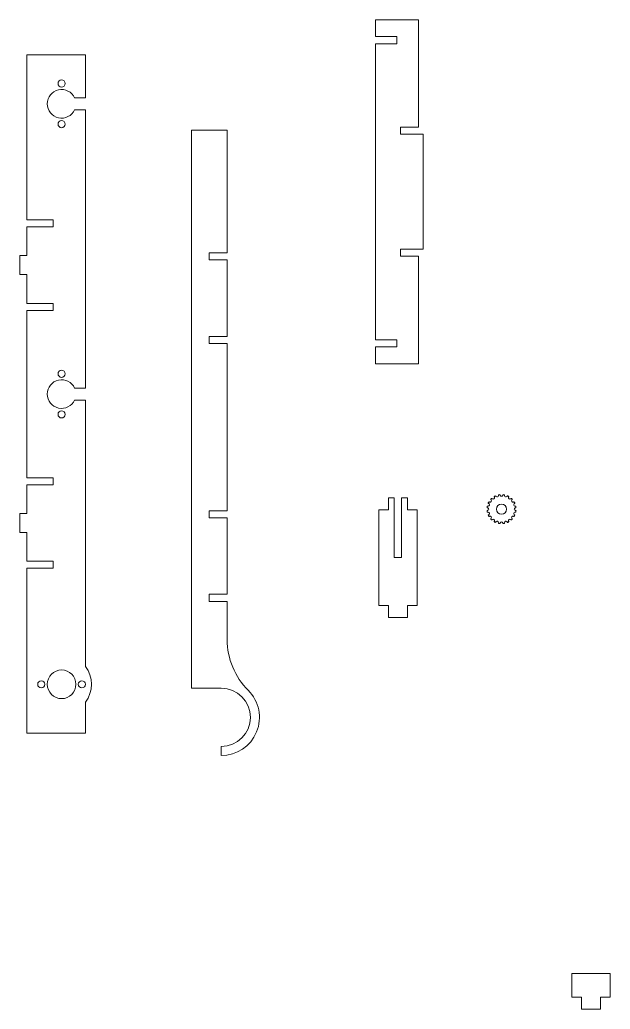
# Model space of a CAD drawing. Header units: millimetres. Extents: x -235 to 641, y 0 to 414.
# Drawn here: x -235.2 to 12, y 0 to 414.2 of the extents above; entities that cross this region are included whole.
import ezdxf

# ---------------------------------------------------------------- set-up
doc = ezdxf.new("R2010")
doc.units = ezdxf.units.MM

msp = doc.modelspace()

# ---------------------------------------------------------------- linework, layer by layer
at = {"lineweight": 0}
for p, q in [((-68.32, 414.19), (-86.32, 414.19)), ((-86.32, 414.19), (-86.32, 407.14)), ((-68.32, 369.19), (-68.32, 414.19)), ((-86.32, 407.14), (-77.32, 407.14)), ((-77.32, 407.14), (-77.32, 404.19)), ((-86.32, 404.19), (-86.32, 280.19)), ((-77.32, 404.19), (-86.32, 404.19)), ((-232.19, 330.46), (-232.19, 399.51)), ((-207.69, 399.51), (-232.19, 399.51)), ((-207.69, 381.52), (-207.69, 399.51)), ((-212.24, 381.52), (-207.69, 381.52)), ((-207.69, 376.51), (-212.24, 376.51)), ((-207.69, 260.01), (-207.69, 376.51)), ((-75.82, 366.24), (-75.82, 369.19)), ((-75.82, 369.19), (-68.32, 369.19)), ((-163.35, 367.98), (-163.35, 134.38)), ((-148.35, 367.98), (-163.35, 367.98)), ((-148.35, 316.63), (-148.35, 367.98)), ((-66.32, 366.24), (-75.82, 366.24)), ((-66.32, 318.14), (-66.32, 366.24)), ((-221.19, 330.46), (-232.19, 330.46)), ((-221.19, 327.51), (-232.19, 327.51)), ((-232.19, 315.51), (-232.19, 327.51)), ((-221.19, 330.46), (-221.19, 327.51)), ((-235.19, 315.51), (-232.19, 315.51)), ((-235.19, 307.51), (-235.19, 315.51)), ((-155.85, 313.68), (-155.85, 316.63)), ((-155.85, 316.63), (-148.35, 316.63)), ((-75.82, 315.19), (-75.82, 318.14)), ((-75.82, 318.14), (-66.32, 318.14)), ((-68.32, 315.19), (-75.82, 315.19)), ((-68.32, 270.19), (-68.32, 315.19)), ((-148.35, 313.68), (-155.85, 313.68)), ((-148.35, 281.63), (-148.35, 313.68)), ((-232.19, 307.51), (-235.19, 307.51)), ((-232.19, 295.46), (-232.19, 307.51)), ((-221.19, 295.46), (-232.19, 295.46)), ((-221.19, 295.46), (-221.19, 292.51)), ((-221.19, 292.51), (-232.19, 292.51)), ((-232.19, 222.51), (-232.19, 292.51)), ((-155.85, 278.68), (-155.85, 281.63)), ((-155.85, 281.63), (-148.35, 281.63)), ((-148.35, 278.68), (-155.85, 278.68)), ((-148.35, 208.68), (-148.35, 278.68)), ((-86.32, 280.19), (-77.32, 280.19)), ((-77.32, 280.19), (-77.32, 277.24)), ((-77.32, 277.24), (-86.32, 277.24)), ((-86.32, 277.24), (-86.32, 270.19)), ((-86.32, 270.19), (-68.32, 270.19)), ((-212.24, 260.01), (-207.69, 260.01)), ((-207.69, 255.01), (-212.24, 255.01)), ((-207.69, 143.51), (-207.69, 255.01)), ((-221.19, 222.51), (-232.19, 222.51)), ((-232.19, 207.51), (-232.19, 219.56)), ((-221.19, 219.56), (-232.19, 219.56)), ((-221.19, 222.51), (-221.19, 219.56)), ((-80.89, 214.03), (-80.89, 209.03)), ((-78.39, 214.03), (-80.89, 214.03)), ((-78.39, 189.03), (-78.39, 214.03)), ((-75.39, 214.03), (-75.39, 189.03)), ((-72.89, 214.03), (-75.39, 214.03)), ((-72.89, 209.03), (-72.89, 214.03)), ((-235.19, 207.51), (-232.19, 207.51)), ((-235.19, 199.51), (-235.19, 207.51)), ((-155.85, 208.68), (-148.35, 208.68)), ((-155.85, 205.73), (-155.85, 208.68)), ((-84.89, 209.03), (-84.89, 169.03)), ((-80.89, 209.03), (-84.89, 209.03)), ((-68.89, 209.03), (-72.89, 209.03)), ((-68.89, 169.03), (-68.89, 209.03)), ((-148.35, 205.73), (-155.85, 205.73)), ((-148.35, 173.68), (-148.35, 205.73)), ((-232.19, 199.51), (-235.19, 199.51)), ((-232.19, 187.51), (-232.19, 199.51)), ((-221.19, 187.51), (-232.19, 187.51)), ((-221.19, 187.51), (-221.19, 184.56)), ((-75.39, 189.03), (-78.39, 189.03)), ((-221.19, 184.56), (-232.19, 184.56)), ((-232.19, 115.51), (-232.19, 184.56)), ((-155.85, 173.68), (-148.35, 173.68)), ((-155.85, 170.73), (-155.85, 173.68)), ((-148.35, 170.73), (-155.85, 170.73)), ((-148.35, 154.73), (-148.35, 170.73)), ((-84.89, 169.03), (-80.89, 169.03)), ((-80.89, 169.03), (-80.89, 164.03)), ((-72.89, 169.03), (-68.89, 169.03)), ((-72.89, 164.03), (-72.89, 169.03)), ((-80.89, 164.03), (-72.89, 164.03)), ((-163.35, 134.38), (-150.85, 134.38)), ((-207.69, 115.51), (-207.69, 128.51)), ((-207.69, 115.51), (-232.19, 115.51)), ((-150.85, 109.98), (-150.85, 106.18)), ((12, 15), (-4, 15)), ((-4, 15), (-4, 5)), ((12, 5), (12, 15)), ((-4, 5), (0, 5)), ((0, 5), (0, 0)), ((8, 0), (8, 5)), ((8, 5), (12, 5)), ((0, 0), (8, 0))]:
    msp.add_line(p, q, dxfattribs=at)
for centre, radius in [((-217.69, 387.51), 1.5), ((-217.69, 370.51), 1.5), ((-217.69, 266.01), 1.5), ((-217.69, 249.01), 1.5), ((-33.51, 209.34), 2.1), ((-217.69, 136.01), 6), ((-226.19, 136.01), 1.5), ((-209.19, 136.01), 1.5)]:
    msp.add_circle(centre, radius, dxfattribs=at)
for centre, radius, start, end in [((-217.69, 379.01), 6, 24.6325, 335.3675), ((-217.69, 257.51), 6, 24.6243, 335.3757), ((-33.51, 209.34), 6.11, 97.0674, 100.9326), ((-34.24, 215.26), 0.15, 9.777, 97.0674), ((-32.78, 215.26), 0.15, 82.9326, 170.223), ((-33.51, 209.34), 6.11, 79.0674, 82.9326), ((-38.91, 211.87), 0.15, 154.9326, 242.223), ((-39.13, 211.17), 0.555, 277.9895, 46.0105), ((-33.51, 209.34), 6.11, 151.0674, 154.9326), ((-39.44, 210.85), 1, 46.0105, 62.223), ((-38.72, 212.22), 0.15, 63.777, 151.0674), ((-38.22, 213.26), 1, 243.777, 259.9895), ((-38.29, 212.82), 0.555, 259.9895, 28.0105), ((-37.86, 213.41), 0.15, 136.9326, 224.223), ((-33.51, 209.34), 6.11, 133.0674, 136.9326), ((-38.69, 212.61), 1, 28.0105, 44.223), ((-37.58, 213.69), 0.15, 45.777, 133.0674), ((-36.78, 214.52), 1, 225.777, 241.9895), ((-36.99, 214.13), 0.555, 241.9895, 10.0105), ((-36.39, 214.56), 0.15, 118.9326, 206.223), ((-37.42, 214.05), 1, 10.0105, 26.223), ((-33.51, 209.34), 6.11, 115.0674, 118.9326), ((-36.03, 214.74), 0.15, 27.777, 115.0674), ((-35.02, 215.28), 1, 207.777, 223.9895), ((-35.34, 214.97), 0.555, 223.9895, 352.0105), ((-34.64, 215.19), 0.15, 100.9326, 188.223), ((-35.78, 215.03), 1, 352.0105, 8.223), ((-33.11, 215.45), 1, 189.777, 205.9895), ((-33.51, 215.26), 0.555, 205.9895, 334.0105), ((-33.91, 215.45), 1, 334.0105, 350.223), ((-32.38, 215.19), 0.15, 351.777, 79.0674), ((-31.24, 215.03), 1, 171.777, 187.9895), ((-31.68, 214.97), 0.555, 187.9895, 316.0105), ((-32, 215.28), 1, 316.0105, 332.223), ((-30.98, 214.74), 0.15, 64.9326, 152.223), ((-33.51, 209.34), 6.11, 61.0674, 64.9326), ((-30.03, 214.13), 0.555, 169.9895, 298.0105), ((-29.59, 214.05), 1, 153.777, 169.9895), ((-30.63, 214.56), 0.15, 333.777, 61.0674), ((-30.24, 214.52), 1, 298.0105, 314.223), ((-29.44, 213.69), 0.15, 46.9326, 134.223), ((-33.51, 209.34), 6.11, 43.0674, 46.9326), ((-28.72, 212.82), 0.555, 151.9895, 280.0105), ((-28.33, 212.61), 1, 135.777, 151.9895), ((-29.15, 213.41), 0.15, 315.777, 43.0674), ((-28.8, 213.26), 1, 280.0105, 296.223), ((-27.88, 211.17), 0.555, 133.9895, 262.0105), ((-28.29, 212.22), 0.15, 28.9326, 116.223), ((-27.57, 210.85), 1, 117.777, 133.9895), ((-33.51, 209.34), 6.11, 25.0674, 28.9326), ((-28.11, 211.87), 0.15, 297.777, 25.0674), ((-33.51, 209.34), 6.11, 169.0674, 172.9326), ((-39.42, 210.07), 0.15, 172.9326, 260.223), ((-39.42, 208.61), 0.15, 99.777, 187.0674), ((-33.51, 209.34), 6.11, 187.0674, 190.9326), ((-39.36, 210.47), 0.15, 81.777, 169.0674), ((-39.36, 208.21), 0.15, 190.9326, 278.223), ((-39.62, 208.94), 1, 64.0105, 80.223), ((-39.62, 209.74), 1, 279.777, 295.9895), ((-39.2, 211.61), 1, 261.777, 277.9895), ((-39.2, 207.07), 1, 82.0105, 98.223), ((-39.42, 209.34), 0.555, 295.9895, 64.0105), ((-39.13, 207.51), 0.555, 313.9895, 82.0105), ((-39.44, 207.83), 1, 297.777, 313.9895), ((-27.88, 207.51), 0.555, 97.9895, 226.0105), ((-27.57, 207.83), 1, 226.0105, 242.223), ((-27.59, 209.34), 0.555, 115.9895, 244.0105), ((-27.82, 211.61), 1, 262.0105, 278.223), ((-27.82, 207.07), 1, 81.777, 97.9895), ((-27.4, 208.94), 1, 99.777, 115.9895), ((-27.4, 209.74), 1, 244.0105, 260.223), ((-27.66, 210.47), 0.15, 10.9326, 98.223), ((-27.66, 208.21), 0.15, 261.777, 349.0674), ((-27.59, 210.07), 0.15, 279.777, 7.0674), ((-27.59, 208.61), 0.15, 352.9326, 80.223), ((-33.51, 209.34), 6.11, 7.0674, 10.9326), ((-33.51, 209.34), 6.11, 349.0674, 352.9326), ((-38.91, 206.82), 0.15, 117.777, 205.0674), ((-33.51, 209.34), 6.11, 205.0674, 208.9326), ((-38.72, 206.46), 0.15, 208.9326, 296.223), ((-38.22, 205.43), 1, 100.0105, 116.223), ((-38.29, 205.86), 0.555, 331.9895, 100.0105), ((-37.86, 205.27), 0.15, 135.777, 223.0674), ((-38.69, 206.07), 1, 315.777, 331.9895), ((-33.51, 209.34), 6.11, 223.0674, 226.9326), ((-37.58, 204.99), 0.15, 226.9326, 314.223), ((-36.78, 204.16), 1, 118.0105, 134.223), ((-36.99, 204.56), 0.555, 349.9895, 118.0105), ((-36.39, 204.12), 0.15, 153.777, 241.0674), ((-37.42, 204.63), 1, 333.777, 349.9895), ((-33.51, 209.34), 6.11, 241.0674, 244.9326), ((-36.03, 203.94), 0.15, 244.9326, 332.223), ((-35.02, 203.41), 1, 136.0105, 152.223), ((-35.34, 203.72), 0.555, 7.9895, 136.0105), ((-35.78, 203.65), 1, 351.777, 7.9895), ((-34.64, 203.49), 0.15, 171.777, 259.0674), ((-33.51, 209.34), 6.11, 259.0674, 262.9326), ((-34.24, 203.43), 0.15, 262.9326, 350.223), ((-33.11, 203.23), 1, 154.0105, 170.223), ((-33.51, 203.43), 0.555, 25.9895, 154.0105), ((-33.91, 203.23), 1, 9.777, 25.9895), ((-32.78, 203.43), 0.15, 189.777, 277.0674), ((-33.51, 209.34), 6.11, 277.0674, 280.9326), ((-32.38, 203.49), 0.15, 280.9326, 8.223), ((-31.24, 203.65), 1, 172.0105, 188.223), ((-31.68, 203.72), 0.555, 43.9895, 172.0105), ((-32, 203.41), 1, 27.777, 43.9895), ((-30.98, 203.94), 0.15, 207.777, 295.0674), ((-33.51, 209.34), 6.11, 295.0674, 298.9326), ((-30.03, 204.56), 0.555, 61.9895, 190.0105), ((-29.59, 204.63), 1, 190.0105, 206.223), ((-30.63, 204.12), 0.15, 298.9326, 26.223), ((-30.24, 204.16), 1, 45.777, 61.9895), ((-29.44, 204.99), 0.15, 225.777, 313.0674), ((-33.51, 209.34), 6.11, 313.0674, 316.9326), ((-28.72, 205.86), 0.555, 79.9895, 208.0105), ((-28.33, 206.07), 1, 208.0105, 224.223), ((-29.15, 205.27), 0.15, 316.9326, 44.223), ((-28.8, 205.43), 1, 63.777, 79.9895), ((-28.29, 206.46), 0.15, 243.777, 331.0674), ((-33.51, 209.34), 6.11, 331.0674, 334.9326), ((-28.11, 206.82), 0.15, 334.9326, 62.223), ((-118.35, 154.73), 30, 180, 225.0474), ((-217.69, 136.01), 12.5, 323.1301, 36.8699), ((-150.85, 122.18), 12.2, 270, 90), ((-150.85, 122.18), 16, 270, 45.0474)]:
    msp.add_arc(centre, radius, start, end, dxfattribs=at)

doc.saveas('drawing.dxf')
